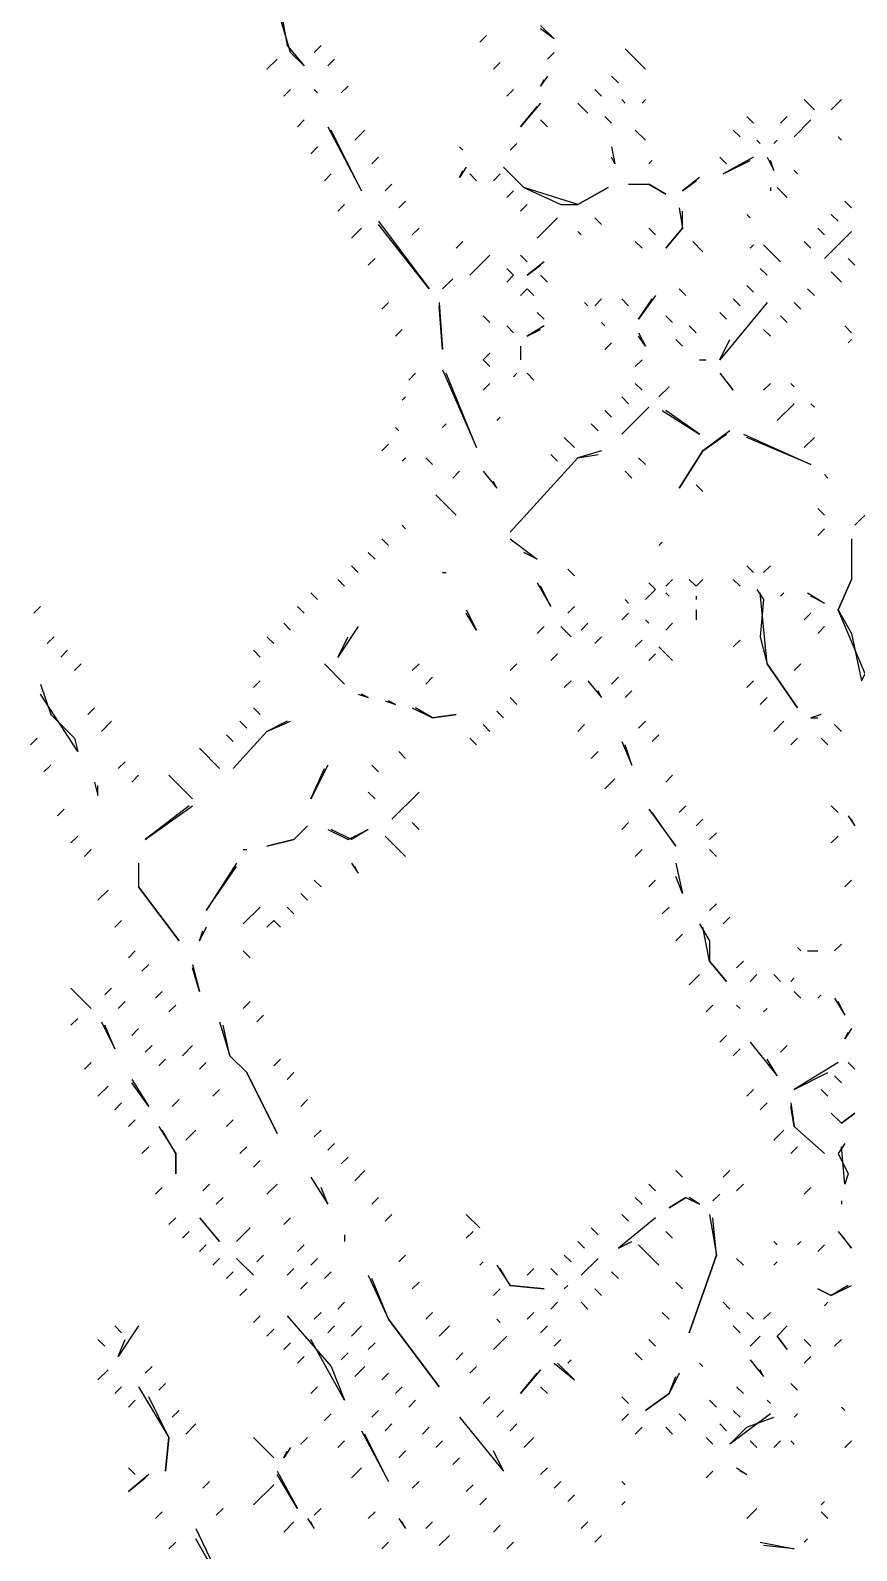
# Model space of a CAD drawing. Extents: x 1 to 2775, y -31 to 2075.
# Drawn here: x 1539.7 to 1580.4, y 536.1 to 611.1 of the extents above; entities that cross this region are included whole.
import ezdxf

# ---------------------------------------------------------------- set-up
doc = ezdxf.new("R2010")
doc.units = 0
doc.layers.add('LINEWORK', color=4, linetype='CONTINUOUS')

msp = doc.modelspace()

# ---------------------------------------------------------------- linework, layer by layer
at = {"layer": 'LINEWORK'}
for points in [[(1552, 612.1667), (1552.3333, 610.3333), (1553.1667, 609.3333), (1552.5, 610), (1552, 611.6667)], [(1564.8333, 611.3333), (1565.5, 610.6667), (1564.8333, 611.1667)], [(1562.1667, 610.8333), (1561.8333, 610.5)], [(1554, 610.3333), (1553.6667, 610)], [(1565.5, 610), (1565.1667, 609.6667)], [(1569, 610.1667), (1570, 609.1667)], [(1551.8333, 609.6667), (1551.3333, 609.1667)], [(1554.6667, 609.6667), (1554.3333, 609.3333)], [(1562.8333, 609.5), (1562.5, 609.1667)], [(1555.3333, 608.3333), (1555, 608)], [(1565.1667, 608.8333), (1564.8333, 608.3333), (1565, 608.6667)], [(1568.3333, 608.8333), (1568.6667, 608.5)], [(1552.5, 608.1667), (1552.1667, 607.8333)], [(1553.6667, 608.1667), (1553.8333, 608)], [(1563.5, 608.1667), (1563.1667, 607.8333)], [(1564.8333, 607.5), (1563.8333, 606.3333), (1564.6667, 607.3333)], [(1566.6667, 607.5), (1567.1667, 607)], [(1567.5, 608.1667), (1567.8333, 607.8333)], [(1568.8333, 607.6667), (1569, 607.5)], [(1570, 607.6667), (1569.8333, 607.5)], [(1577.8333, 607.6667), (1578.3333, 607.1667)], [(1579.6667, 607.6667), (1579.1667, 607.1667)], [(1568, 606.8333), (1568.3333, 606.5)], [(1575, 606.8333), (1575.3333, 606.5)], [(1577, 606.8333), (1576.6667, 606.5)], [(1553.1667, 606.6667), (1552.8333, 606.3333)], [(1554.3333, 606.3333), (1556, 603.1667), (1554.5, 606.1667)], [(1556.1667, 606.1667), (1555.6667, 605.6667)], [(1564.8333, 606.6667), (1565.1667, 606.3333)], [(1569.5, 606.1667), (1570, 605.6667)], [(1574.3333, 606.1667), (1574.6667, 605.8333)], [(1578.1667, 606.6667), (1577.3333, 605.8333)], [(1553.8333, 605.3333), (1553.5, 605)], [(1560.8333, 605.3333), (1561, 605.1667)], [(1563.6667, 605.5), (1563.3333, 605.1667)], [(1568.3333, 605.3333), (1568.5, 604.5), (1568.3333, 604.8333)], [(1575.5, 605.6667), (1575.6667, 605.5)], [(1576.5, 605.6667), (1576.3333, 605.5)], [(1579.5, 605.8333), (1579.6667, 605.6667)], [(1556.8333, 604.8333), (1556.5, 604.5)], [(1570.3333, 604.6667), (1570.1667, 604.5)], [(1573.6667, 604.8333), (1574, 604.5)], [(1575.3333, 604.8333), (1573.8333, 604), (1575.1667, 604.6667)], [(1576, 604.8333), (1576.3333, 604.1667), (1576.1667, 604.6667)], [(1554.5, 604), (1554.1667, 603.6667)], [(1561.1667, 604.3333), (1560.8333, 603.8333), (1561, 604.1667)], [(1561.3333, 604), (1561.6667, 603.6667)], [(1562.8333, 604), (1562.5, 603.6667)], [(1563, 604.3333), (1564, 603.3333), (1565.8333, 602.5), (1566.6667, 602.5), (1568.1667, 603.3333), (1566.6667, 602.5), (1564, 603.3333)], [(1572.6667, 603.8333), (1571.8333, 603.1667), (1572.5, 603.6667)], [(1577.3333, 604.1667), (1577.5, 604)], [(1557.5, 603.5), (1557.1667, 603.1667)], [(1563.5, 603.1667), (1563.1667, 602.8333)], [(1569.1667, 603.5), (1570.1667, 603.5), (1571, 603), (1570.1667, 603.5)], [(1576.1667, 603.3333), (1576.1667, 603.1667)], [(1576.5, 603.3333), (1577, 602.8333)], [(1555.1667, 602.5), (1554.8333, 602.1667)], [(1558.1667, 602.6667), (1557.8333, 602.3333)], [(1564.1667, 602.5), (1563.8333, 602.1667)], [(1571.6667, 602.3333), (1571.8333, 601.3333), (1571, 600.3333), (1571.8333, 601.3333), (1571.8333, 602.1667)], [(1579.8333, 602.6667), (1580.1667, 602.3333)], [(1556.8333, 601.6667), (1559.3333, 598.3333), (1556.8333, 601.5)], [(1565.6667, 601.8333), (1564.6667, 600.8333)], [(1567.5, 601.8333), (1567.8333, 601.5)], [(1575, 602), (1575.1667, 601.8333)], [(1579.1667, 602), (1579.5, 601.6667)], [(1556, 601.3333), (1555.5, 600.8333)], [(1558.8333, 601.3333), (1558.5, 601)], [(1566.6667, 601.1667), (1566.8333, 601)], [(1570.1667, 601.3333), (1570.5, 601)], [(1578.5, 601.3333), (1578.8333, 601)], [(1580.1667, 601.1667), (1578.8333, 599.8333)], [(1561, 600.6667), (1560.6667, 600.3333)], [(1562.3333, 600), (1561.3333, 599)], [(1563.8333, 600), (1564.1667, 599.6667)], [(1569.5, 600.6667), (1569.8333, 600.3333)], [(1572.3333, 600.6667), (1572.8333, 600.1667)], [(1575.3333, 600.5), (1575.1667, 600.3333)], [(1575.8333, 600.5), (1576.6667, 599.6667)], [(1577.8333, 600.6667), (1578.1667, 600.3333)], [(1556.6667, 599.8333), (1556.3333, 599.5)], [(1563.1667, 599.3333), (1563.5, 599), (1563.1667, 598.6667), (1563.5, 599)], [(1565, 599.6667), (1564.1667, 599), (1564.8333, 599.5)], [(1575.6667, 599.3333), (1576, 599)], [(1580, 599.8333), (1580.3333, 599.5)], [(1560.5, 598.8333), (1560, 598.3333)], [(1564.8333, 599), (1565.1667, 598.6667)], [(1575, 598.5), (1575.3333, 598.1667)], [(1579.1667, 599.1667), (1579.6667, 598.6667)], [(1564.1667, 598.3333), (1563.8333, 598), (1564.1667, 598.3333), (1564.5, 598)], [(1567.8333, 597.8333), (1567.5, 597.5)], [(1568.8333, 597.8333), (1569.1667, 597.5)], [(1570.5, 598), (1569.6667, 596.8333), (1570.3333, 597.8333)], [(1571.6667, 598.3333), (1572, 598)], [(1574.3333, 597.8333), (1574.6667, 597.5)], [(1578, 598.3333), (1578.3333, 598)], [(1557.3333, 597.6667), (1557, 597.3333)], [(1559.8333, 597.6667), (1560, 595.3333), (1559.8333, 597.5)], [(1562, 597), (1562.3333, 596.6667)], [(1564.6667, 597.1667), (1565, 596.8333)], [(1567, 597.6667), (1567.1667, 597.5)], [(1571, 597), (1571.3333, 596.6667)], [(1576, 597.6667), (1573.6667, 594.8333), (1574.1667, 595.8333)], [(1573.6667, 597.1667), (1574, 596.8333)], [(1576.6667, 597), (1577, 596.6667)], [(1577.3333, 597.6667), (1577.6667, 597.3333)], [(1558, 596.3333), (1557.6667, 596)], [(1563.1667, 596.5), (1563.5, 596.1667)], [(1565, 596.5), (1564.1667, 596), (1564.8333, 596.3333)], [(1567.8333, 596.6667), (1568, 596.5)], [(1572.1667, 596.5), (1572.5, 596.1667)], [(1575.8333, 596.3333), (1576.1667, 596)], [(1579.8333, 596.5), (1580.1667, 596.1667)], [(1563.8333, 595.5), (1563.8333, 594.8333)], [(1568.3333, 595.6667), (1568, 595.3333)], [(1569.6667, 596.1667), (1570, 595.5), (1569.6667, 596)], [(1571.5, 595.8333), (1571.8333, 595.5)], [(1580.1667, 595.8333), (1580, 595.6667)], [(1562.3333, 595.1667), (1562, 594.8333), (1562.3333, 594.5), (1562, 594.8333)], [(1569.8333, 594.8333), (1569.5, 594.5)], [(1572.6667, 594.8333), (1573, 594.8333)], [(1558.6667, 594.1667), (1558.3333, 593.8333)], [(1560, 594.3333), (1561.6667, 590.5), (1560.1667, 594.1667)], [(1563.6667, 594.1667), (1563.5, 594)], [(1564.1667, 594.1667), (1564.5, 593.8333)], [(1573.6667, 594.1667), (1574.3333, 593.3333), (1573.8333, 594)], [(1562.3333, 593.6667), (1562, 593.3333)], [(1569.5, 593.6667), (1569.8333, 593.3333)], [(1571.1667, 593.5), (1570.6667, 593)], [(1576.1667, 593.6667), (1575.8333, 593.3333)], [(1577.1667, 593.6667), (1577.3333, 593.5)], [(1558.1667, 593), (1558, 592.8333)], [(1568.8333, 593), (1569.1667, 592.6667)], [(1570.1667, 592.5), (1568.8333, 591.1667)], [(1577.3333, 592.6667), (1576.5, 591.8333)], [(1578.1667, 592.6667), (1578.3333, 592.5)], [(1562.8333, 592), (1562.6667, 591.8333)], [(1568, 592.3333), (1568.3333, 592)], [(1570.8333, 592.3333), (1572.6667, 591.1667), (1571, 592.3333)], [(1557.6667, 591.5), (1557.8333, 591.3333)], [(1560.1667, 591.6667), (1560, 591.5)], [(1566, 591), (1566.5, 590.5)], [(1567.3333, 591.6667), (1567.6667, 591.3333)], [(1574.1667, 591.3333), (1572.8333, 590.3333), (1571.6667, 588.5), (1572.8333, 590.3333), (1574, 591.1667)], [(1574.8333, 591.1667), (1578.1667, 589.6667), (1575, 591)], [(1578.3333, 591), (1577.8333, 590.5)], [(1557.3333, 590.6667), (1557, 590.3333)], [(1567.8333, 590.3333), (1566.6667, 590), (1563.3333, 586.3333), (1566.6667, 590), (1567.6667, 590.1667)], [(1558.1667, 590), (1558, 589.8333)], [(1559.1667, 590), (1559.5, 589.6667)], [(1565.3333, 590.1667), (1565.6667, 589.8333)], [(1569.6667, 590), (1570, 589.6667)], [(1560.8333, 589.3333), (1560.5, 589)], [(1562, 589.3333), (1562.6667, 588.5), (1562.5, 588.8333)], [(1569, 589.3333), (1569.3333, 589)], [(1578.8333, 589.1667), (1579, 589)], [(1559.6667, 588.1667), (1560.6667, 587.1667)], [(1572.5, 588.6667), (1572.8333, 588.3333)], [(1578.5, 587.5), (1578.8333, 587.1667)], [(1581.1667, 587.5), (1580.3333, 586.6667)], [(1558, 586.6667), (1558.1667, 586.5)], [(1578.8333, 586.5), (1578.5, 586.1667)], [(1557, 586), (1557.3333, 585.6667)], [(1563.3333, 586), (1564.6667, 585), (1564, 585.3333)], [(1570.8333, 585.8333), (1570.6667, 585.6667)], [(1580.1667, 586), (1580.1667, 584), (1579.5, 582.5), (1580.1667, 581.3333), (1580.6667, 579), (1580.8333, 579.3333), (1579.5, 582.5), (1580.1667, 584)], [(1556.3333, 585.3333), (1556.6667, 585)], [(1555.5, 584.6667), (1555.8333, 584.3333)], [(1560, 584.3333), (1560.1667, 584.3333)], [(1566.1667, 584.5), (1566.5, 584.1667)], [(1575, 584.6667), (1575.3333, 584.3333)], [(1576.1667, 584.6667), (1575.8333, 584.3333)], [(1554.8333, 584), (1555.1667, 583.6667)], [(1564.6667, 583.8333), (1565.3333, 582.6667), (1564.8333, 583.6667)], [(1570.1667, 583.8333), (1570.5, 583.5), (1570, 583), (1570.5, 583.5)], [(1571.3333, 584), (1571, 583.6667)], [(1572.1667, 584), (1572.5, 583.6667), (1572.8333, 584), (1572.5, 583.6667)], [(1574.3333, 584), (1574.6667, 583.6667)], [(1575.5, 583.5), (1575.8333, 583), (1575.6667, 581.1667), (1576, 579.8333), (1577.5, 577.6667), (1576, 579.8333), (1575.6667, 583.3333)], [(1553.5, 583.3333), (1553.8333, 583)], [(1569, 583), (1569.1667, 582.8333)], [(1571, 583.3333), (1571.1667, 583.1667)], [(1572.5, 583.1667), (1572.5, 583)], [(1576.8333, 583.3333), (1576.6667, 583.1667)], [(1578, 583.3333), (1578.8333, 582.8333), (1578.1667, 583.1667)], [(1540.1667, 582.6667), (1539.8333, 582.3333)], [(1552.8333, 582.6667), (1553.1667, 582.3333)], [(1561.1667, 582.5), (1561.6667, 581.5), (1561.1667, 582.3333)], [(1566.5, 582.6667), (1566.1667, 582.3333)], [(1569.1667, 582.3333), (1568.8333, 582)], [(1570, 582), (1570.1667, 581.8333)], [(1572.5, 582.5), (1572.5, 582)], [(1578.1667, 582.3333), (1577.8333, 582)], [(1552.1667, 581.8333), (1552.5, 581.5)], [(1555.8333, 581.6667), (1554.8333, 580.1667), (1555.3333, 581.1667)], [(1565, 581.6667), (1564.6667, 581.3333)], [(1565.8333, 581.6667), (1566.3333, 581.1667)], [(1567.1667, 581.8333), (1566.8333, 581.5)], [(1571.3333, 581.8333), (1571, 581.5)], [(1578.8333, 581.6667), (1578.5, 581.3333)], [(1540.8333, 581.1667), (1540.5, 580.8333)], [(1541.5, 580.5), (1541.1667, 580.1667)], [(1550.6667, 580.5), (1551, 580.1667)], [(1551.3333, 581.1667), (1551.6667, 580.8333)], [(1567.8333, 581.1667), (1567.5, 580.8333)], [(1569.8333, 581), (1569.5, 580.6667)], [(1570.6667, 580.6667), (1571.3333, 580)], [(1574.6667, 581), (1574.3333, 580.6667)], [(1542.1667, 579.8333), (1541.8333, 579.5)], [(1554.1667, 579.8333), (1555.1667, 578.8333)], [(1558.8333, 579.8333), (1558.5, 579.5)], [(1563.6667, 579.8333), (1563.3333, 579.5)], [(1565.6667, 580.3333), (1565.3333, 580)], [(1570.5, 580.3333), (1570.1667, 580)], [(1577.6667, 579.8333), (1577.3333, 579.5)], [(1551, 579), (1550.6667, 578.6667)], [(1559.5, 579.1667), (1559.1667, 578.8333)], [(1566.3333, 579), (1566, 578.6667)], [(1567.1667, 579), (1567.8333, 578.1667), (1567.6667, 578.5)], [(1568.6667, 579.1667), (1568.3333, 578.8333)], [(1575.3333, 579), (1575, 578.6667)], [(1540.1667, 578.8333), (1540.6667, 577.3333), (1541.8333, 576.1667), (1542, 575.5), (1540.1667, 578.3333)], [(1555.8333, 578.3333), (1556.3333, 578.1667), (1556, 578.3333)], [(1569.3333, 578.5), (1569, 578.1667)], [(1542.8333, 577.6667), (1542.5, 577.3333)], [(1550.6667, 577.6667), (1551, 577.3333)], [(1557.1667, 578), (1557.6667, 577.8333), (1557.3333, 578)], [(1558.5, 577.6667), (1559.5, 577.1667), (1560.6667, 577.3333), (1559.5, 577.1667), (1558.6667, 577.6667)], [(1562.6667, 577.5), (1563, 577.1667)], [(1563.3333, 578.1667), (1563.6667, 577.8333)], [(1576, 578.1667), (1575.6667, 577.8333)], [(1543.6667, 577), (1543.1667, 576.5)], [(1552.3333, 577), (1551.3333, 576.5), (1549.6667, 574.6667), (1551.3333, 576.5), (1552.5, 577)], [(1550, 577), (1550.3333, 576.6667)], [(1562, 576.8333), (1562.3333, 576.5)], [(1567, 576.8333), (1566.6667, 576.5)], [(1570, 577), (1569.6667, 576.6667)], [(1576.8333, 577), (1576.3333, 576.5)], [(1578.6667, 577.3333), (1578.1667, 577.1667), (1578.5, 577.1667)], [(1579.3333, 576.8333), (1579.6667, 576.5)], [(1540, 576.1667), (1539.6667, 575.8333)], [(1549.3333, 576.3333), (1549.6667, 576)], [(1561.3333, 576.1667), (1561.6667, 575.8333)], [(1568.8333, 576), (1569.3333, 574.8333), (1569, 575.8333)], [(1570.6667, 576.3333), (1570.3333, 576)], [(1577.5, 576.1667), (1577.1667, 575.8333)], [(1578.6667, 576.1667), (1579, 575.8333)], [(1548, 575.6667), (1549, 574.6667)], [(1557.8333, 575.5), (1558.1667, 575.1667)], [(1567.6667, 575.5), (1567.3333, 575.1667)], [(1540.6667, 574.8333), (1540.3333, 574.5)], [(1544.3333, 575), (1544, 574.6667)], [(1554.3333, 574.8333), (1553.5, 573.1667), (1554.1667, 574.6667)], [(1556.5, 574.8333), (1556.8333, 574.5)], [(1542.8333, 574), (1543, 573.3333), (1543, 573.8333)], [(1545, 574.3333), (1544.6667, 574)], [(1546.5, 574.3333), (1547.6667, 573.1667)], [(1568.5, 574.1667), (1568, 573.6667)], [(1571.3333, 574.3333), (1571, 574)], [(1556.3333, 573.5), (1556.6667, 573.1667)], [(1558.8333, 573.5), (1557.5, 572.1667)], [(1541.3333, 572.6667), (1541, 572.3333)], [(1547.5, 572.8333), (1545.3333, 571.1667), (1547.6667, 572.8333)], [(1570.1667, 572.6667), (1571.5, 570.8333), (1570.3333, 572.5)], [(1572, 572.8333), (1571.6667, 572.5)], [(1579.1667, 572.8333), (1579.5, 572.5)], [(1580, 572.3333), (1580.3333, 571.8333), (1580.1667, 572.1667)], [(1553.3333, 571.8333), (1552.6667, 571.1667), (1551.3333, 570.8333), (1552.6667, 571.1667)], [(1554.3333, 571.6667), (1555.3333, 571.1667), (1556.3333, 571.6667), (1555.5, 571.1667), (1554.5, 571.6667)], [(1558.5, 572), (1558.8333, 571.6667)], [(1569.1667, 572), (1568.8333, 571.6667)], [(1572.8333, 572.1667), (1572.5, 571.8333)], [(1573.5, 571.5), (1573.1667, 571.1667)], [(1542, 571.3333), (1541.6667, 571)], [(1557.1667, 571.3333), (1558.1667, 570.3333)], [(1579.5, 571.3333), (1579.1667, 571)], [(1542.6667, 570.6667), (1542.3333, 570.3333)], [(1545, 570), (1545, 568.8333), (1547, 566.1667), (1545, 568.8333)], [(1549.8333, 570), (1548.3333, 567.6667), (1549.8333, 569.8333)], [(1550.1667, 570.6667), (1550.3333, 570.6667)], [(1555.5, 570), (1555.8333, 569.5), (1555.6667, 569.8333)], [(1569.8333, 570.6667), (1569.5, 570.3333)], [(1571.5, 570), (1571.8333, 568.5), (1571.5, 569.3333)], [(1573.1667, 570.6667), (1573.5, 570.3333)], [(1543.5, 568.6667), (1543, 568.1667)], [(1553, 568.5), (1553.3333, 568.1667)], [(1553.6667, 569.1667), (1554, 568.8333)], [(1570.5, 569.1667), (1570.1667, 568.8333)], [(1580.1667, 569.1667), (1579.8333, 568.8333)], [(1551, 567.8333), (1550.1667, 567)], [(1552.3333, 567.8333), (1552.6667, 567.5)], [(1571.1667, 567.8333), (1570.8333, 567.5)], [(1573.5, 568), (1573.1667, 567.6667)], [(1544.1667, 567.1667), (1543.8333, 566.8333)], [(1551.6667, 567.1667), (1551.3333, 566.8333), (1551.6667, 567.1667), (1552, 566.8333)], [(1572.6667, 567), (1573.1667, 566.1667), (1573.1667, 565.1667), (1574, 564.1667), (1573.1667, 565.1667), (1572.8333, 566.8333)], [(1574.1667, 567.3333), (1573.8333, 567)], [(1548.3333, 566.8333), (1548, 566.1667), (1548.1667, 566.6667)], [(1571.8333, 566.5), (1571.5, 566.1667)], [(1544.8333, 565.6667), (1544.5, 565.3333)], [(1550.1667, 565.6667), (1550.5, 565.3333)], [(1577.5, 565.8333), (1577.6667, 565.6667)], [(1578, 565.6667), (1578.5, 565.6667)], [(1579.6667, 566), (1579.3333, 565.6667)], [(1545.5, 565), (1545.1667, 564.6667)], [(1547.6667, 565), (1548, 563.6667), (1547.6667, 564.8333)], [(1574.8333, 565.1667), (1574.5, 564.8333)], [(1572.6667, 564.5), (1572.1667, 564)], [(1575.5, 564.5), (1575.1667, 564.1667)], [(1576.3333, 564.5), (1576.6667, 564.1667)], [(1577.3333, 564.3333), (1577.1667, 564.1667)], [(1541.6667, 563.8333), (1542.6667, 562.8333)], [(1543.6667, 563.8333), (1543.3333, 563.5)], [(1546.1667, 563.6667), (1545.8333, 563.3333)], [(1577.3333, 563.6667), (1577.6667, 563.3333)], [(1578.6667, 563.5), (1578.5, 563.3333)], [(1579.3333, 563.3333), (1579.8333, 562.5), (1579.5, 563.1667)], [(1544.3333, 563.1667), (1544, 562.8333)], [(1546.8333, 563), (1546.5, 562.6667)], [(1550.5, 563.1667), (1550.1667, 562.8333)], [(1551.1667, 562.5), (1550.8333, 562.1667)], [(1573.3333, 563), (1573, 562.6667)], [(1574.5, 563), (1574.6667, 562.8333)], [(1576, 562.8333), (1575.8333, 562.6667)], [(1542, 562.3333), (1541.6667, 562)], [(1543.1667, 562.1667), (1543.8333, 560.8333), (1543.3333, 562)], [(1545, 561.8333), (1544.6667, 561.5)], [(1549, 562.1667), (1549.5, 560.5), (1550.3333, 559.6667), (1551.8333, 556.6667), (1550.3333, 559.6667), (1549.5, 560.5), (1549.1667, 562)], [(1580.1667, 561.8333), (1579.8333, 561.3333), (1580, 561.6667)], [(1545.6667, 561), (1545.3333, 560.6667)], [(1547.6667, 561), (1547.1667, 560.5)], [(1574, 561.5), (1573.6667, 561.1667)], [(1575.1667, 561.1667), (1576.5, 559.5), (1576, 560.3333)], [(1577, 561), (1576.6667, 560.6667)], [(1546.3333, 560.3333), (1546, 560)], [(1552, 560.3333), (1551.6667, 560)], [(1574.6667, 560.8333), (1574.3333, 560.5)], [(1542.6667, 560.1667), (1542.3333, 559.8333)], [(1548.3333, 560.1667), (1548, 559.8333)], [(1552.6667, 559.6667), (1552.3333, 559.3333)], [(1579.5, 560.1667), (1577.3333, 558.8333), (1579, 559.6667)], [(1579.3333, 559.5), (1579.6667, 559.1667)], [(1580, 560.1667), (1580.3333, 559.8333)], [(1543.5, 559), (1543, 558.5)], [(1544.6667, 559.3333), (1545.5, 558), (1544.6667, 559.1667)], [(1549, 558.8333), (1548.6667, 558.5)], [(1575.3333, 558.8333), (1575, 558.5)], [(1578.6667, 558.8333), (1579, 558.5)], [(1544.1667, 558.1667), (1543.8333, 557.8333)], [(1547, 558.3333), (1546.6667, 558)], [(1553.3333, 558.3333), (1553, 558)], [(1576, 558.1667), (1575.6667, 557.8333)], [(1577.1667, 558.1667), (1577.3333, 557), (1578.8333, 555.6667), (1577.3333, 557), (1577.1667, 558)], [(1544.8333, 557.3333), (1544.5, 557)], [(1549.6667, 557.3333), (1549.3333, 557)], [(1579.1667, 557.6667), (1579.6667, 557.1667), (1580.3333, 557.6667), (1579.6667, 557.1667)], [(1546, 557), (1546.8333, 555.6667), (1546.8333, 554.6667), (1546.8333, 555.6667), (1546.1667, 556.8333)], [(1547.8333, 556.8333), (1547.3333, 556.3333)], [(1554, 556.8333), (1553.6667, 556.5)], [(1576.8333, 556.8333), (1576.3333, 556.3333)], [(1545.5, 556), (1545.1667, 555.6667)], [(1550.3333, 556), (1550, 555.6667)], [(1554.6667, 556.1667), (1554.3333, 555.8333)], [(1577.5, 556), (1577.1667, 555.6667)], [(1579.8333, 556.1667), (1579.5, 555.6667), (1580, 554.6667), (1579.8333, 554.1667), (1579.6667, 556)], [(1551, 555.3333), (1550.6667, 555)], [(1555.3333, 555.5), (1555, 555.1667)], [(1553.5, 554.5), (1554.3333, 553.1667), (1554, 554)], [(1556.1667, 554.8333), (1555.6667, 554.3333)], [(1571.5, 554.8333), (1571.8333, 554.5)], [(1574.1667, 554.8333), (1573.8333, 554.5)], [(1546.1667, 554), (1545.8333, 553.6667)], [(1548.5, 554.1667), (1548.1667, 553.8333)], [(1549.1667, 553.5), (1548.8333, 553.1667)], [(1551.8333, 554.1667), (1551.3333, 553.6667)], [(1556.8333, 553.5), (1556.5, 553.1667)], [(1569.5, 553.5), (1569.8333, 553.1667)], [(1570.1667, 554.1667), (1570.5, 553.8333)], [(1572, 553.5), (1571.1667, 553), (1572, 553.5), (1572.6667, 553.1667), (1572.1667, 553.5)], [(1573.6667, 553.6667), (1573.3333, 553.3333)], [(1574.8333, 554.1667), (1574.5, 553.8333)], [(1578.1667, 554), (1577.8333, 553.6667)], [(1579.6667, 553.3333), (1579.6667, 553.1667)], [(1546.8333, 552.5), (1546.5, 552.1667)], [(1548, 552.5), (1549, 551.3333), (1548.1667, 552.3333)], [(1550.5, 552), (1549.8333, 551.3333)], [(1552.5, 552.5), (1552.1667, 552.1667)], [(1557.5, 552.6667), (1557.1667, 552.3333)], [(1561.1667, 552.6667), (1561.8333, 552)], [(1567.3333, 552), (1567.6667, 551.6667)], [(1570.5, 552.5), (1568.6667, 551), (1569.3333, 551.3333)], [(1568.8333, 552.6667), (1569.1667, 552.3333)], [(1573.1667, 552.6667), (1573.5, 550.6667), (1572.1667, 546.8333), (1573.5, 550.6667), (1573.3333, 552.5)], [(1547.5, 551.8333), (1547.1667, 551.5)], [(1555.1667, 551.6667), (1555.1667, 551.3333)], [(1561.5, 551.8333), (1561.1667, 551.5)], [(1566.6667, 551.3333), (1567, 551)], [(1571, 551.8333), (1571.3333, 551.5)], [(1576.3333, 551.3333), (1576.5, 551.1667)], [(1577.6667, 551.3333), (1577.5, 551.1667)], [(1579.5, 551.8333), (1580.1667, 551), (1579.6667, 551.6667)], [(1548.3333, 551.1667), (1548, 550.8333)], [(1549, 550.5), (1548.6667, 550.1667)], [(1549.8333, 550.5), (1550.6667, 549.6667)], [(1551.1667, 550.6667), (1550.8333, 550.3333)], [(1553.1667, 551.1667), (1552.8333, 550.8333)], [(1553.8333, 550.5), (1553.5, 550.1667)], [(1558.1667, 550.6667), (1557.8333, 550.3333)], [(1566, 550.6667), (1566.3333, 550.3333)], [(1567.6667, 550.5), (1566.8333, 549.6667)], [(1569.6667, 551.1667), (1570.6667, 550.1667)], [(1574.5, 550.5), (1574.8333, 550.1667)], [(1578.8333, 551.1667), (1578.5, 550.8333)], [(1549.6667, 549.8333), (1549.3333, 549.5)], [(1552.6667, 550), (1552.3333, 549.6667)], [(1554.5, 549.8333), (1554.1667, 549.5)], [(1562, 550.3333), (1561.8333, 550.1667)], [(1562.6667, 550.1667), (1563.3333, 549.1667), (1565, 549), (1563.3333, 549.1667), (1562.8333, 550)], [(1564.5, 550), (1564.1667, 549.6667)], [(1565.3333, 550), (1565.6667, 549.6667)], [(1568.3333, 549.8333), (1568.6667, 549.5)], [(1576.5, 550.3333), (1576.3333, 550.1667)], [(1550.3333, 549), (1550, 548.6667)], [(1553.3333, 549.3333), (1553, 549)], [(1556.3333, 549.6667), (1557.3333, 547.5), (1559.8333, 544.1667), (1557.3333, 547.5), (1556.5, 549.5)], [(1558.8333, 549.3333), (1558.5, 549)], [(1562.8333, 549), (1562.5, 548.6667)], [(1566.1667, 549.1667), (1566, 549)], [(1567.5, 549), (1567.8333, 548.6667)], [(1571.5, 549.3333), (1571.8333, 549)], [(1580, 549.1667), (1579.1667, 548.6667), (1578.5, 549), (1579.1667, 548.6667), (1580.1667, 549.1667)], [(1555.1667, 548.3333), (1554.8333, 548)], [(1565.6667, 548.3333), (1565.3333, 548)], [(1566.8333, 548.3333), (1567.1667, 548)], [(1573.8333, 548.3333), (1574.1667, 548)], [(1579, 548.3333), (1578.8333, 548.1667)], [(1551, 547.6667), (1550.6667, 547.3333)], [(1552.3333, 547.6667), (1554.5, 545.1667), (1555.1667, 543.5), (1553.5, 546.5)], [(1554, 547.8333), (1553.6667, 547.5)], [(1559.5, 547.8333), (1559.1667, 547.5)], [(1562.6667, 547.5), (1562.8333, 547.3333)], [(1564.5, 547.8333), (1564.1667, 547.5)], [(1570.8333, 547.8333), (1571.1667, 547.5)], [(1575, 547.8333), (1575.3333, 547.5)], [(1576.1667, 547.8333), (1575.8333, 547.5)], [(1543.8333, 547.1667), (1544.1667, 546.8333)], [(1545, 547.1667), (1544, 545.6667), (1544.3333, 546.5)], [(1551.6667, 547), (1551.3333, 546.6667)], [(1554.6667, 547.1667), (1554.3333, 546.8333)], [(1556, 547.1667), (1555.5, 546.6667)], [(1560.3333, 547.1667), (1559.8333, 546.6667)], [(1565.1667, 547.1667), (1564.8333, 546.8333)], [(1574.3333, 547.1667), (1574.6667, 546.8333)], [(1577, 547.1667), (1576.5, 546.6667), (1577, 546), (1576.5, 546.6667)], [(1543, 546.5), (1543.3333, 546.1667)], [(1552.5, 546.3333), (1552.1667, 546)], [(1556.6667, 546.3333), (1556.3333, 546)], [(1563.1667, 546.6667), (1562.5, 546)], [(1565.8333, 546.5), (1565.5, 546.1667)], [(1570.1667, 546.5), (1570.5, 546.1667)], [(1575.6667, 546.6667), (1575.1667, 546.1667)], [(1577.8333, 546.5), (1578.1667, 546.1667)], [(1579.6667, 546.5), (1579.3333, 546.1667)], [(1553.1667, 545.6667), (1552.8333, 545.3333)], [(1555.3333, 545.8333), (1555, 545.5)], [(1561, 545.8333), (1560.6667, 545.5)], [(1565.5, 545.3333), (1566.5, 544.5), (1565.6667, 545.3333)], [(1566.3333, 545.5), (1566.1667, 545.3333)], [(1569.5, 545.8333), (1569.8333, 545.5)], [(1572.6667, 545.3333), (1572.8333, 545.1667)], [(1575.1667, 545.5), (1575.8333, 544.6667), (1575.6667, 545)], [(1578.1667, 545.6667), (1577.8333, 545.3333)], [(1543.5, 545), (1543, 544.5)], [(1545.6667, 545.1667), (1545.3333, 544.8333)], [(1556.1667, 545.1667), (1555.6667, 544.6667)], [(1557.3333, 544.8333), (1557, 544.5)], [(1561.6667, 545.1667), (1561.3333, 544.8333)], [(1564.8333, 545), (1563.8333, 543.8333), (1564.6667, 544.8333)], [(1571.6667, 544.8333), (1571.1667, 543.8333), (1570, 543), (1571.1667, 543.8333), (1571.5, 544.6667)], [(1544.1667, 544.1667), (1543.8333, 543.8333)], [(1545, 544.1667), (1546.5, 541.6667), (1546.3333, 540), (1546.5, 541.6667), (1545.5, 543.6667)], [(1546.3333, 544.3333), (1546, 544)], [(1553.8333, 544.1667), (1553.5, 543.8333)], [(1558, 544.1667), (1557.6667, 543.8333)], [(1564.8333, 544.1667), (1565.1667, 543.8333)], [(1574.5, 544.1667), (1574.8333, 543.8333)], [(1577.1667, 544.3333), (1577.5, 544)], [(1544.8333, 543.5), (1544.5, 543.1667)], [(1547, 543), (1546.6667, 542.6667)], [(1556.8333, 543), (1556.5, 542.6667)], [(1558.6667, 543.5), (1558.3333, 543.1667)], [(1562.3333, 543.6667), (1562, 543.3333)], [(1563, 543), (1562.6667, 542.6667)], [(1568.8333, 543.6667), (1569.1667, 543.3333)], [(1573.1667, 543.5), (1573.5, 543.1667)], [(1574.3333, 543), (1574.6667, 542.6667)], [(1576, 543.5), (1576.1667, 543.3333)], [(1579.6667, 543.1667), (1579.8333, 543)], [(1547.8333, 542.3333), (1547.3333, 541.8333)], [(1554.5, 542.8333), (1554.1667, 542.5)], [(1557.5, 542.3333), (1557.1667, 542)], [(1560.8333, 542.6667), (1563, 540), (1562.5, 541)], [(1563.6667, 542.3333), (1563.3333, 542)], [(1569.1667, 542.8333), (1568.8333, 542.5)], [(1571.6667, 542.8333), (1572, 542.5)], [(1573.6667, 542.3333), (1574, 542)], [(1576.1667, 542.8333), (1574.1667, 541.3333), (1575, 542.1667), (1576.3333, 542.6667)], [(1577.5, 542.8333), (1577.3333, 542.6667)], [(1550.6667, 541.6667), (1551.6667, 540.6667)], [(1553.3333, 541.6667), (1553, 541.3333)], [(1555.1667, 541.5), (1554.8333, 541.1667)], [(1556, 542), (1557.3333, 539.5), (1556.1667, 541.8333)], [(1559.3333, 542.1667), (1559, 541.8333)], [(1560, 541.5), (1559.6667, 541.1667)], [(1564.5, 541.6667), (1564, 541.1667)], [(1569.8333, 542.1667), (1569.5, 541.8333)], [(1571, 542.1667), (1571.3333, 541.8333)], [(1573, 541.6667), (1573.3333, 541.3333)], [(1575.1667, 541.5), (1575.5, 541.1667)], [(1576.6667, 541.5), (1576.3333, 541.1667)], [(1577.1667, 541.5), (1577.3333, 541.3333)], [(1580.1667, 541.5), (1579.8333, 541.1667)], [(1552.5, 541.1667), (1552.1667, 540.6667), (1552.3333, 541)], [(1558.1667, 541), (1557.8333, 540.6667)], [(1544.5, 540.1667), (1544.8333, 539.8333)], [(1551.8333, 540), (1552.8333, 538.1667), (1551.8333, 539.8333)], [(1556, 540.1667), (1555.5, 539.6667)], [(1560.8333, 540.6667), (1560.5, 540.3333)], [(1565.1667, 540.1667), (1564.8333, 539.8333)], [(1573.3333, 540), (1573, 539.6667)], [(1574.5, 540.1667), (1575, 539.8333), (1574.6667, 540)], [(1545.5, 539.8333), (1544.5, 539), (1545.3333, 539.6667)], [(1548.5, 539.5), (1548.1667, 539.1667)], [(1551.6667, 539.3333), (1550.6667, 538.3333)], [(1558.8333, 539.5), (1558.5, 539.1667)], [(1561.5, 539.3333), (1561.1667, 539)], [(1565.8333, 539.5), (1565.5, 539.1667)], [(1568.8333, 539.5), (1569, 539.3333)], [(1562.1667, 538.6667), (1561.8333, 538.3333)], [(1566.5, 538.8333), (1566.1667, 538.5)], [(1569, 538.5), (1568.8333, 538.3333)], [(1578.8333, 538.5), (1578.6667, 538.3333)], [(1546.1667, 538), (1545.8333, 537.6667)], [(1549.1667, 538.1667), (1548.8333, 537.8333)], [(1554, 538.1667), (1553.6667, 537.8333)], [(1556.6667, 538), (1556.3333, 537.6667)], [(1575.5, 538.1667), (1575, 537.6667)], [(1578.6667, 538), (1579, 537.6667)], [(1547.8333, 537.1667), (1549.3333, 534), (1547.8333, 536.6667)], [(1552.6667, 537.5), (1552.1667, 537)], [(1553.3333, 537.6667), (1553.6667, 537.1667), (1553.5, 537.5)], [(1557.8333, 537.6667), (1558.1667, 537.1667), (1558, 537.5)], [(1559.5, 537.5), (1559.1667, 537.1667)], [(1562.8333, 537.3333), (1562.5, 537)], [(1567.1667, 537.5), (1566.8333, 537.1667)], [(1546.8333, 536.5), (1546.5, 536.1667)], [(1557.3333, 536.5), (1557, 536.1667)], [(1560.3333, 536.8333), (1559.8333, 536.3333)], [(1563.5, 536.5), (1563.1667, 536.1667)], [(1567.8333, 536.8333), (1567.5, 536.5)], [(1575.6667, 536.5), (1577.3333, 536.1667), (1575.8333, 536.3333)], [(1578, 536.6667), (1577.8333, 536.5)]]:
    msp.add_lwpolyline(points, dxfattribs=at)

doc.saveas('drawing.dxf')
